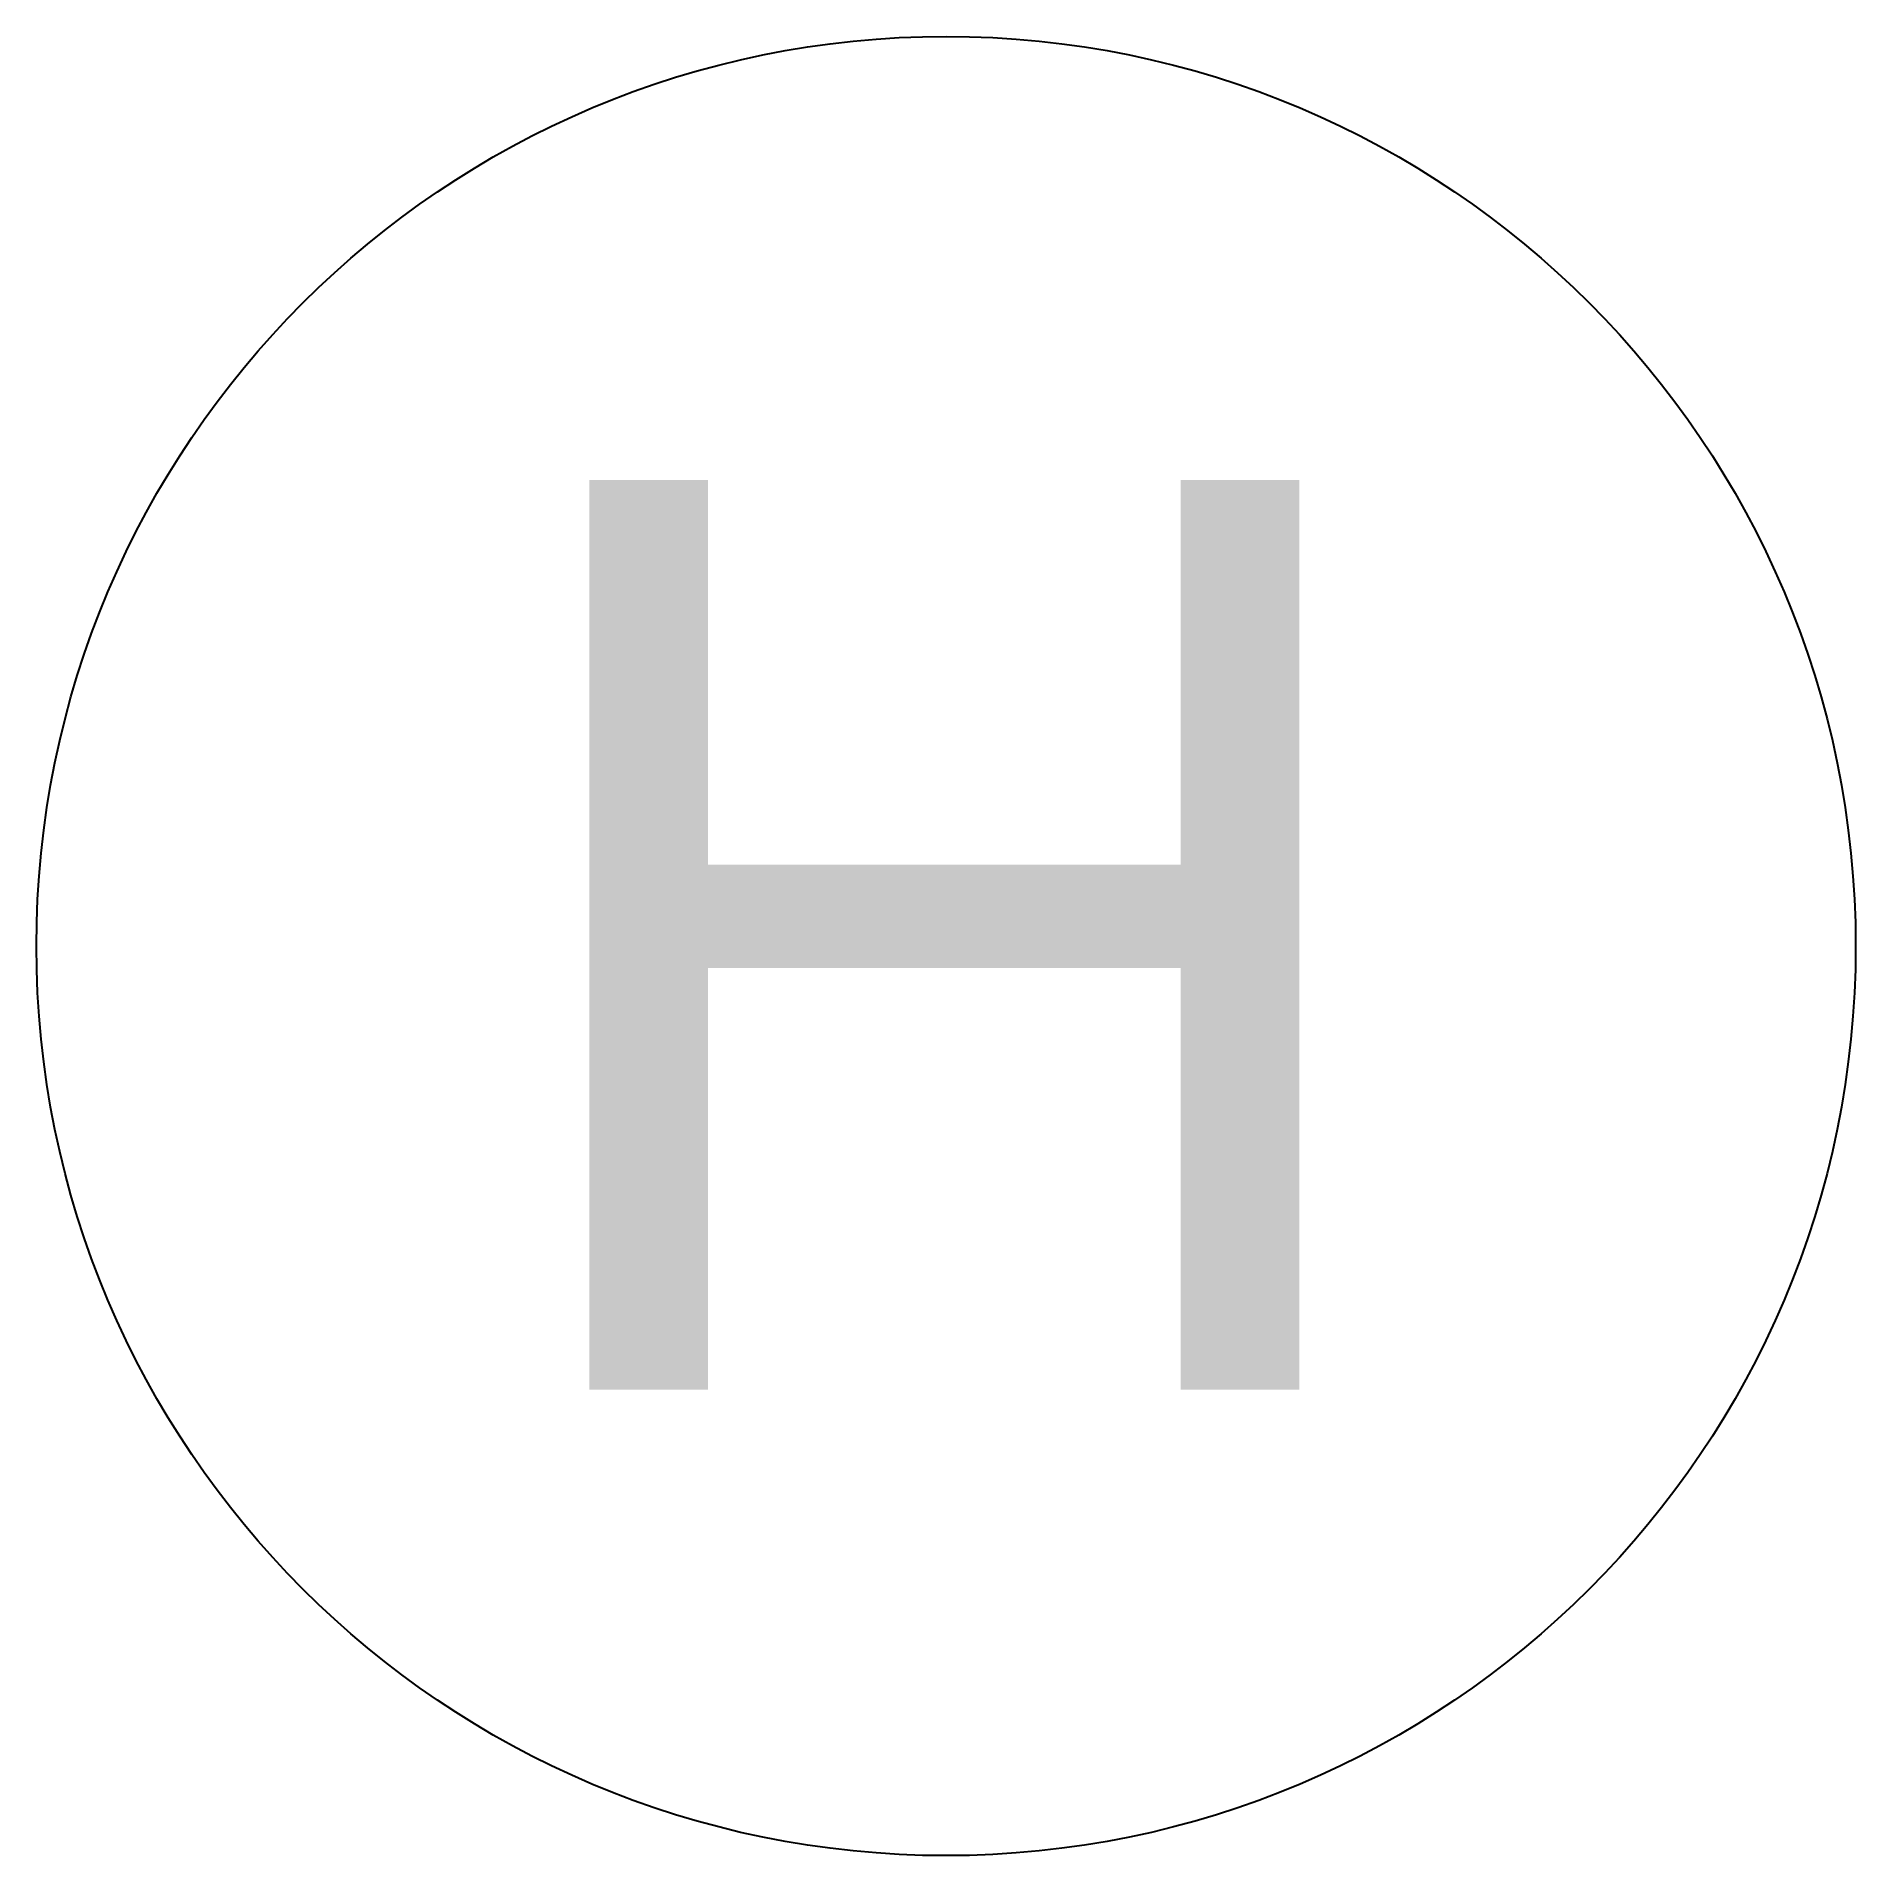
# Model space of a CAD drawing. Header units: inches. Extents: x 247.41 to 251.41, y 205.49 to 209.49.
import ezdxf

# ---------------------------------------------------------------- set-up
doc = ezdxf.new("R2010")
doc.units = ezdxf.units.IN
doc.header["$MEASUREMENT"] = 0
doc.layers.get('0').update_dxf_attribs({"color": 1})
doc.styles.get("Standard").update_dxf_attribs({"font": 'Arial.ttf', "height": 2})

msp = doc.modelspace()

# ---------------------------------------------------------------- linework, layer by layer
msp.add_circle((249.4054, 207.4934), 2)

# ---------------------------------------------------------------- texts
msp.add_text('H', height=2).set_placement((248.3922, 206.5179))

doc.saveas('drawing.dxf')
